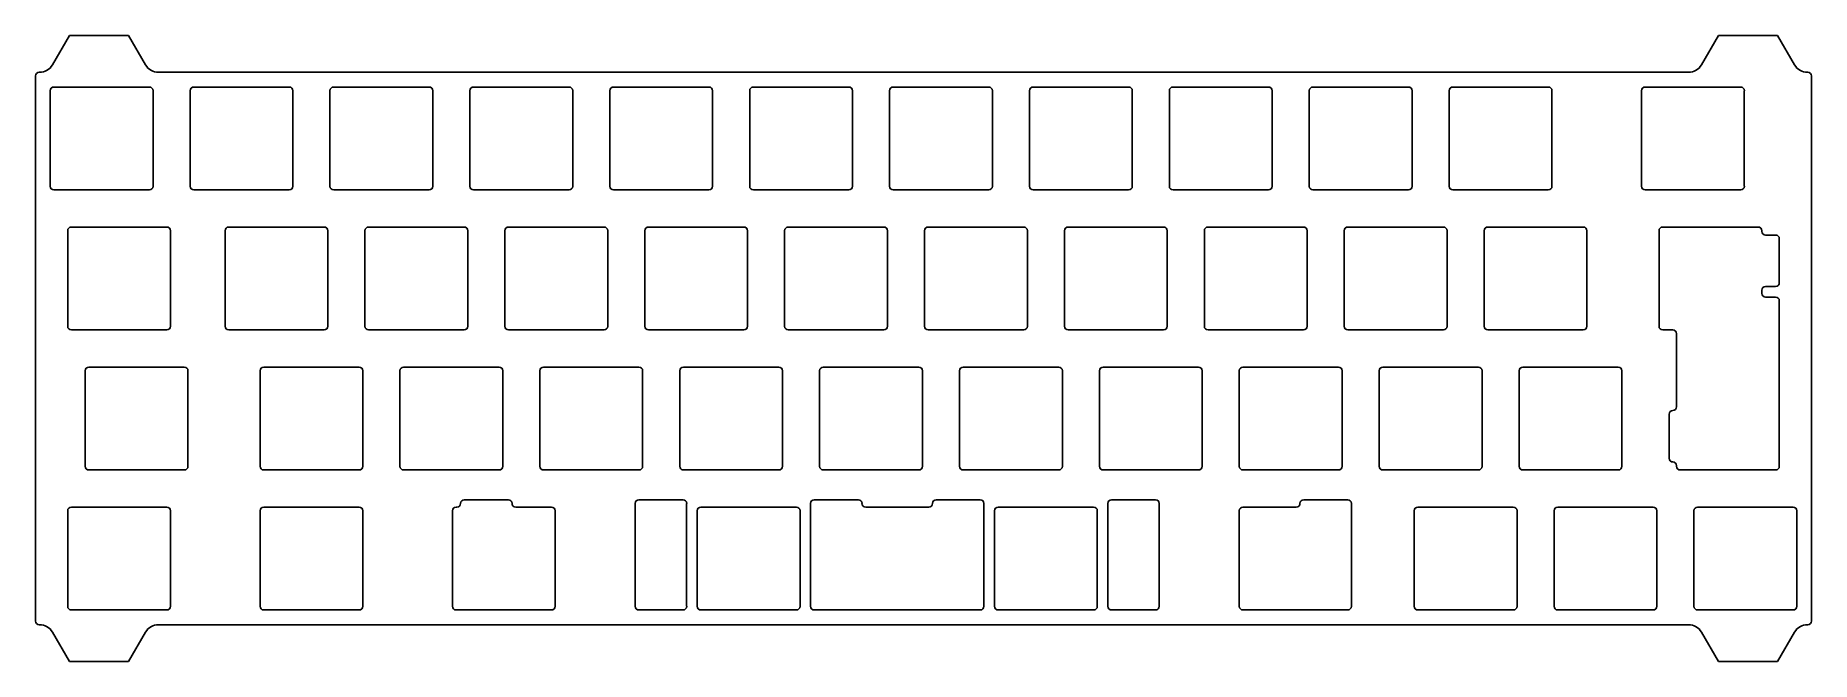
# Model space of a CAD drawing. Extents: x 0.02 to 9.54, y -3.18 to 0.18.
import ezdxf

# ---------------------------------------------------------------- set-up
doc = ezdxf.new("R2010")
doc.units = 0
doc.layers.get('0').update_dxf_attribs({"linetype": 'continuous'})

msp = doc.modelspace()

# ---------------------------------------------------------------- linework, layer by layer
at = {"color": 0}
for p, q in [((0.2021, 0.1762), (0.1112, 0.0187)), ((0.5199, 0.1762), (0.2021, 0.1762)), ((0.6108, 0.0187), (0.5199, 0.1762)), ((9.0426, 0.1762), (8.9517, 0.0187)), ((9.3604, 0.1762), (9.0426, 0.1762)), ((9.4513, 0.0187), (9.3604, 0.1762)), ((0.0207, -0.0404), (0.0207, -2.9596)), ((0.043, -0.0207), (0.0404, -0.0207)), ((8.8835, -0.0207), (0.679, -0.0207)), ((9.5221, -0.0207), (9.5195, -0.0207)), ((9.5418, -2.9596), (9.5418, -0.0404)), ((0.0994, -0.6309), (0.0994, -0.1191)), ((0.1191, -0.0994), (0.6309, -0.0994)), ((0.6506, -0.1191), (0.6506, -0.6309)), ((0.8494, -0.6309), (0.8494, -0.1191)), ((0.8691, -0.0994), (1.3809, -0.0994)), ((1.4006, -0.1191), (1.4006, -0.6309)), ((1.5994, -0.6309), (1.5994, -0.1191)), ((1.6191, -0.0994), (2.1309, -0.0994)), ((2.1506, -0.1191), (2.1506, -0.6309)), ((2.3494, -0.6309), (2.3494, -0.1191)), ((2.3691, -0.0994), (2.8809, -0.0994)), ((2.9006, -0.1191), (2.9006, -0.6309)), ((3.0994, -0.6309), (3.0994, -0.1191)), ((3.1191, -0.0994), (3.6309, -0.0994)), ((3.6506, -0.1191), (3.6506, -0.6309)), ((3.8494, -0.6309), (3.8494, -0.1191)), ((3.8691, -0.0994), (4.3809, -0.0994)), ((4.4006, -0.1191), (4.4006, -0.6309)), ((4.5994, -0.6309), (4.5994, -0.1191)), ((4.6191, -0.0994), (5.1309, -0.0994)), ((5.1506, -0.1191), (5.1506, -0.6309)), ((5.3494, -0.6309), (5.3494, -0.1191)), ((5.3691, -0.0994), (5.8809, -0.0994)), ((5.9006, -0.1191), (5.9006, -0.6309)), ((6.0994, -0.6309), (6.0994, -0.1191)), ((6.1191, -0.0994), (6.6309, -0.0994)), ((6.6506, -0.1191), (6.6506, -0.6309)), ((6.8494, -0.6309), (6.8494, -0.1191)), ((6.8691, -0.0994), (7.3809, -0.0994)), ((7.4006, -0.1191), (7.4006, -0.6309)), ((7.5994, -0.6309), (7.5994, -0.1191)), ((7.6191, -0.0994), (8.1309, -0.0994)), ((8.1506, -0.1191), (8.1506, -0.6309)), ((8.6307, -0.6309), (8.6307, -0.1191)), ((8.6503, -0.0994), (9.1622, -0.0994)), ((9.1818, -0.1191), (9.1818, -0.6309)), ((0.6309, -0.6506), (0.1191, -0.6506)), ((1.3809, -0.6506), (0.8691, -0.6506)), ((2.1309, -0.6506), (1.6191, -0.6506)), ((2.8809, -0.6506), (2.3691, -0.6506)), ((3.6309, -0.6506), (3.1191, -0.6506)), ((4.3809, -0.6506), (3.8691, -0.6506)), ((5.1309, -0.6506), (4.6191, -0.6506)), ((5.8809, -0.6506), (5.3691, -0.6506)), ((6.6309, -0.6506), (6.1191, -0.6506)), ((7.3809, -0.6506), (6.8691, -0.6506)), ((8.1309, -0.6506), (7.6191, -0.6506)), ((9.1622, -0.6506), (8.6503, -0.6506)), ((0.2128, -0.8494), (0.7247, -0.8494)), ((1.5684, -0.8494), (1.0566, -0.8494)), ((2.3184, -0.8494), (1.8066, -0.8494)), ((3.0684, -0.8494), (2.5566, -0.8494)), ((3.8184, -0.8494), (3.3066, -0.8494)), ((4.5684, -0.8494), (4.0566, -0.8494)), ((5.3184, -0.8494), (4.8066, -0.8494)), ((6.0684, -0.8494), (5.5566, -0.8494)), ((6.8184, -0.8494), (6.3066, -0.8494)), ((7.5684, -0.8494), (7.0566, -0.8494)), ((8.3184, -0.8494), (7.8066, -0.8494)), ((8.7441, -0.8494), (9.2559, -0.8494)), ((0.1932, -1.3809), (0.1932, -0.8691)), ((0.7443, -0.8691), (0.7443, -1.3809)), ((1.0369, -0.8691), (1.0369, -1.3809)), ((1.5881, -1.3809), (1.5881, -0.8691)), ((1.7869, -0.8691), (1.7869, -1.3809)), ((2.3381, -1.3809), (2.3381, -0.8691)), ((2.5369, -0.8691), (2.5369, -1.3809)), ((3.0881, -1.3809), (3.0881, -0.8691)), ((3.2869, -0.8691), (3.2869, -1.3809)), ((3.8381, -1.3809), (3.8381, -0.8691)), ((4.0369, -0.8691), (4.0369, -1.3809)), ((4.5881, -1.3809), (4.5881, -0.8691)), ((4.7869, -0.8691), (4.7869, -1.3809)), ((5.3381, -1.3809), (5.3381, -0.8691)), ((5.5369, -0.8691), (5.5369, -1.3809)), ((6.0881, -1.3809), (6.0881, -0.8691)), ((6.2869, -0.8691), (6.2869, -1.3809)), ((6.8381, -1.3809), (6.8381, -0.8691)), ((7.0369, -0.8691), (7.0369, -1.3809)), ((7.5881, -1.3809), (7.5881, -0.8691)), ((7.7869, -0.8691), (7.7869, -1.3809)), ((8.3381, -1.3809), (8.3381, -0.8691)), ((8.7244, -1.3809), (8.7244, -0.8691)), ((9.2756, -0.8691), (9.2756, -0.8725)), ((9.3497, -0.8922), (9.2953, -0.8922)), ((9.3693, -1.1481), (9.3693, -0.9119)), ((9.2756, -1.1875), (9.2756, -1.2047)), ((9.2953, -1.1678), (9.3497, -1.1678)), ((9.3497, -1.2244), (9.2953, -1.2244)), ((9.3693, -2.1309), (9.3693, -1.2441)), ((0.7247, -1.4006), (0.2128, -1.4006)), ((1.0566, -1.4006), (1.5684, -1.4006)), ((1.8066, -1.4006), (2.3184, -1.4006)), ((2.5566, -1.4006), (3.0684, -1.4006)), ((3.3066, -1.4006), (3.8184, -1.4006)), ((4.0566, -1.4006), (4.5684, -1.4006)), ((4.8066, -1.4006), (5.3184, -1.4006)), ((5.5566, -1.4006), (6.0684, -1.4006)), ((6.3066, -1.4006), (6.8184, -1.4006)), ((7.0566, -1.4006), (7.5684, -1.4006)), ((7.8066, -1.4006), (8.3184, -1.4006)), ((8.7985, -1.4006), (8.7441, -1.4006)), ((8.8182, -1.4203), (8.8182, -1.8125)), ((0.8184, -1.5994), (0.3066, -1.5994)), ((1.7559, -1.5994), (1.2441, -1.5994)), ((2.5059, -1.5994), (1.9941, -1.5994)), ((3.2559, -1.5994), (2.7441, -1.5994)), ((4.0059, -1.5994), (3.4941, -1.5994)), ((4.7559, -1.5994), (4.2441, -1.5994)), ((5.5059, -1.5994), (4.9941, -1.5994)), ((6.2559, -1.5994), (5.7441, -1.5994)), ((7.0059, -1.5994), (6.4941, -1.5994)), ((7.7559, -1.5994), (7.2441, -1.5994)), ((7.9941, -1.5994), (8.5059, -1.5994)), ((0.2869, -1.6191), (0.2869, -2.1309)), ((0.8381, -2.1309), (0.8381, -1.6191)), ((1.2244, -1.6191), (1.2244, -2.1309)), ((1.7756, -2.1309), (1.7756, -1.6191)), ((1.9744, -1.6191), (1.9744, -2.1309)), ((2.5256, -2.1309), (2.5256, -1.6191)), ((2.7244, -1.6191), (2.7244, -2.1309)), ((3.2756, -2.1309), (3.2756, -1.6191)), ((3.4744, -1.6191), (3.4744, -2.1309)), ((4.0256, -2.1309), (4.0256, -1.6191)), ((4.2244, -1.6191), (4.2244, -2.1309)), ((4.7756, -2.1309), (4.7756, -1.6191)), ((4.9744, -1.6191), (4.9744, -2.1309)), ((5.5256, -2.1309), (5.5256, -1.6191)), ((5.7244, -1.6191), (5.7244, -2.1309)), ((6.2756, -2.1309), (6.2756, -1.6191)), ((6.4744, -1.6191), (6.4744, -2.1309)), ((7.0256, -2.1309), (7.0256, -1.6191)), ((7.2244, -1.6191), (7.2244, -2.1309)), ((7.7756, -2.1309), (7.7756, -1.6191)), ((7.9744, -1.6191), (7.9744, -2.1309)), ((8.5256, -2.1309), (8.5256, -1.6191)), ((8.7788, -1.8519), (8.7788, -2.0881)), ((0.3066, -2.1506), (0.8184, -2.1506)), ((1.2441, -2.1506), (1.7559, -2.1506)), ((1.9941, -2.1506), (2.5059, -2.1506)), ((2.7441, -2.1506), (3.2559, -2.1506)), ((3.4941, -2.1506), (4.0059, -2.1506)), ((4.2441, -2.1506), (4.7559, -2.1506)), ((4.9941, -2.1506), (5.5059, -2.1506)), ((5.7441, -2.1506), (6.2559, -2.1506)), ((6.4941, -2.1506), (7.0059, -2.1506)), ((7.2441, -2.1506), (7.7559, -2.1506)), ((8.5059, -2.1506), (7.9941, -2.1506)), ((8.8182, -2.1275), (8.8182, -2.1309)), ((9.3497, -2.1506), (8.8378, -2.1506)), ((0.1932, -2.3691), (0.1932, -2.8809)), ((0.7247, -2.3494), (0.2128, -2.3494)), ((0.7443, -2.8809), (0.7443, -2.3691)), ((1.2244, -2.3691), (1.2244, -2.8809)), ((1.7559, -2.3494), (1.2441, -2.3494)), ((1.7756, -2.8809), (1.7756, -2.3691)), ((2.2557, -2.3691), (2.2557, -2.8809)), ((2.28, -2.3494), (2.2753, -2.3494)), ((2.5556, -2.31), (2.3194, -2.31)), ((2.7872, -2.3494), (2.595, -2.3494)), ((2.8068, -2.8809), (2.8068, -2.3691)), ((3.236, -2.3297), (3.236, -2.8809)), ((3.4919, -2.31), (3.2556, -2.31)), ((3.5115, -2.8809), (3.5115, -2.3297)), ((3.5682, -2.3691), (3.5682, -2.8809)), ((4.0997, -2.3494), (3.5878, -2.3494)), ((4.1193, -2.8809), (4.1193, -2.3691)), ((4.176, -2.3297), (4.176, -2.8809)), ((4.4319, -2.31), (4.1956, -2.31)), ((4.81, -2.3494), (4.4712, -2.3494)), ((5.0856, -2.31), (4.8494, -2.31)), ((5.1053, -2.8809), (5.1053, -2.3297)), ((5.1619, -2.3691), (5.1619, -2.8809)), ((5.6934, -2.3494), (5.1816, -2.3494)), ((5.7131, -2.8809), (5.7131, -2.3691)), ((5.7697, -2.3297), (5.7697, -2.8809)), ((6.0256, -2.31), (5.7894, -2.31)), ((6.0453, -2.8809), (6.0453, -2.3297)), ((6.4744, -2.3691), (6.4744, -2.8809)), ((6.78, -2.3494), (6.4941, -2.3494)), ((7.0556, -2.31), (6.8194, -2.31)), ((7.0753, -2.8809), (7.0753, -2.3297)), ((7.4119, -2.3691), (7.4119, -2.8809)), ((7.9434, -2.3494), (7.4316, -2.3494)), ((7.9631, -2.8809), (7.9631, -2.3691)), ((8.1619, -2.3691), (8.1619, -2.8809)), ((8.6934, -2.3494), (8.1816, -2.3494)), ((8.7131, -2.8809), (8.7131, -2.3691)), ((8.9119, -2.3691), (8.9119, -2.8809)), ((9.4434, -2.3494), (8.9316, -2.3494)), ((9.4631, -2.8809), (9.4631, -2.3691)), ((0.2128, -2.9006), (0.7247, -2.9006)), ((1.2441, -2.9006), (1.7559, -2.9006)), ((2.2753, -2.9006), (2.7872, -2.9006)), ((3.2556, -2.9006), (3.4919, -2.9006)), ((3.5878, -2.9006), (4.0997, -2.9006)), ((4.1956, -2.9006), (5.0856, -2.9006)), ((5.1816, -2.9006), (5.6934, -2.9006)), ((5.7894, -2.9006), (6.0256, -2.9006)), ((6.4941, -2.9006), (7.0556, -2.9006)), ((7.4316, -2.9006), (7.9434, -2.9006)), ((8.1816, -2.9006), (8.6934, -2.9006)), ((8.9316, -2.9006), (9.4434, -2.9006)), ((0.0404, -2.9793), (0.043, -2.9793)), ((0.1112, -3.0187), (0.2021, -3.1762)), ((0.5199, -3.1762), (0.6108, -3.0187)), ((0.679, -2.9793), (8.8835, -2.9793)), ((8.9517, -3.0187), (9.0426, -3.1762)), ((9.3604, -3.1762), (9.4513, -3.0187)), ((9.5195, -2.9793), (9.5221, -2.9793)), ((0.2021, -3.1762), (0.5199, -3.1762)), ((9.0426, -3.1762), (9.3604, -3.1762))]:
    msp.add_line(p, q, dxfattribs=at)
for centre, radius, start, end in [((0.043, 0.0581), 0.0787, -90, -30), ((0.679, 0.0581), 0.0787, -150, -90), ((8.8835, 0.0581), 0.0787, -90, -30), ((9.5195, 0.0581), 0.0787, -150, -90), ((0.0404, -0.0404), 0.0197, 90, -180), ((9.5221, -0.0404), 0.0197, 0, 90), ((0.1191, -0.1191), 0.0197, 90, -180), ((0.6309, -0.1191), 0.0197, 0, 90), ((0.8691, -0.1191), 0.0197, 90, -180), ((1.3809, -0.1191), 0.0197, 0, 90), ((1.6191, -0.1191), 0.0197, 90, -180), ((2.1309, -0.1191), 0.0197, 0, 90), ((2.3691, -0.1191), 0.0197, 90, -180), ((2.8809, -0.1191), 0.0197, 0, 90), ((3.1191, -0.1191), 0.0197, 90, -180), ((3.6309, -0.1191), 0.0197, 0, 90), ((3.8691, -0.1191), 0.0197, 90, -180), ((4.3809, -0.1191), 0.0197, 0, 90), ((4.6191, -0.1191), 0.0197, 90, -180), ((5.1309, -0.1191), 0.0197, 0, 90), ((5.3691, -0.1191), 0.0197, 90, -180), ((5.8809, -0.1191), 0.0197, 0, 90), ((6.1191, -0.1191), 0.0197, 90, -180), ((6.6309, -0.1191), 0.0197, 0, 90), ((6.8691, -0.1191), 0.0197, 90, -180), ((7.3809, -0.1191), 0.0197, 0, 90), ((7.6191, -0.1191), 0.0197, 90, -180), ((8.1309, -0.1191), 0.0197, 0, 90), ((8.6503, -0.1191), 0.0197, 90, -180), ((9.1622, -0.1191), 0.0197, 0, 90), ((0.1191, -0.6309), 0.0197, -180, -90), ((0.6309, -0.6309), 0.0197, -90, 0), ((0.8691, -0.6309), 0.0197, -180, -90), ((1.3809, -0.6309), 0.0197, -90, 0), ((1.6191, -0.6309), 0.0197, -180, -90), ((2.1309, -0.6309), 0.0197, -90, 0), ((2.3691, -0.6309), 0.0197, -180, -90), ((2.8809, -0.6309), 0.0197, -90, 0), ((3.1191, -0.6309), 0.0197, -180, -90), ((3.6309, -0.6309), 0.0197, -90, 0), ((3.8691, -0.6309), 0.0197, -180, -90), ((4.3809, -0.6309), 0.0197, -90, 0), ((4.6191, -0.6309), 0.0197, -180, -90), ((5.1309, -0.6309), 0.0197, -90, 0), ((5.3691, -0.6309), 0.0197, -180, -90), ((5.8809, -0.6309), 0.0197, -90, 0), ((6.1191, -0.6309), 0.0197, -180, -90), ((6.6309, -0.6309), 0.0197, -90, 0), ((6.8691, -0.6309), 0.0197, -180, -90), ((7.3809, -0.6309), 0.0197, -90, 0), ((7.6191, -0.6309), 0.0197, -180, -90), ((8.1309, -0.6309), 0.0197, -90, 0), ((8.6503, -0.6309), 0.0197, -180, -90), ((9.1622, -0.6309), 0.0197, -90, 0), ((0.2128, -0.8691), 0.0197, 90, -180), ((0.7247, -0.8691), 0.0197, 0, 90), ((1.0566, -0.8691), 0.0197, 90, -180), ((1.5684, -0.8691), 0.0197, 0, 90), ((1.8066, -0.8691), 0.0197, 90, -180), ((2.3184, -0.8691), 0.0197, 0, 90), ((2.5566, -0.8691), 0.0197, 90, -180), ((3.0684, -0.8691), 0.0197, 0, 90), ((3.3066, -0.8691), 0.0197, 90, -180), ((3.8184, -0.8691), 0.0197, 0, 90), ((4.0566, -0.8691), 0.0197, 90, -180), ((4.5684, -0.8691), 0.0197, 0, 90), ((4.8066, -0.8691), 0.0197, 90, -180), ((5.3184, -0.8691), 0.0197, 0, 90), ((5.5566, -0.8691), 0.0197, 90, -180), ((6.0684, -0.8691), 0.0197, 0, 90), ((6.3066, -0.8691), 0.0197, 90, -180), ((6.8184, -0.8691), 0.0197, 0, 90), ((7.0566, -0.8691), 0.0197, 90, -180), ((7.5684, -0.8691), 0.0197, 0, 90), ((7.8066, -0.8691), 0.0197, 90, -180), ((8.3184, -0.8691), 0.0197, 0, 90), ((8.7441, -0.8691), 0.0197, 90, -180), ((9.2559, -0.8691), 0.0197, 0, 90), ((9.2953, -0.8725), 0.0197, -180, -90), ((9.3497, -0.9119), 0.0197, 0, 90), ((9.2953, -1.1875), 0.0197, 90, -180), ((9.2953, -1.2047), 0.0197, -180, -90), ((9.3497, -1.1481), 0.0197, -90, 0), ((9.3497, -1.2441), 0.0197, 0, 90), ((0.2128, -1.3809), 0.0197, -180, -90), ((0.7247, -1.3809), 0.0197, -90, 0), ((1.0566, -1.3809), 0.0197, 180, -90), ((1.5684, -1.3809), 0.0197, -90, 0), ((1.8066, -1.3809), 0.0197, -180, -90), ((2.3184, -1.3809), 0.0197, -90, 0), ((2.5566, -1.3809), 0.0197, -180, -90), ((3.0684, -1.3809), 0.0197, -90, 0), ((3.3066, -1.3809), 0.0197, -180, -90), ((3.8184, -1.3809), 0.0197, -90, 0), ((4.0566, -1.3809), 0.0197, 180, -90), ((4.5684, -1.3809), 0.0197, -90, 0), ((4.8066, -1.3809), 0.0197, -180, -90), ((5.3184, -1.3809), 0.0197, -90, 0), ((5.5566, -1.3809), 0.0197, -180, -90), ((6.0684, -1.3809), 0.0197, -90, 0), ((6.3066, -1.3809), 0.0197, -180, -90), ((6.8184, -1.3809), 0.0197, -90, 0), ((7.0566, -1.3809), 0.0197, 180, -90), ((7.5684, -1.3809), 0.0197, -90, 0), ((7.8066, -1.3809), 0.0197, 180, -90), ((8.3184, -1.3809), 0.0197, -90, 0), ((8.7441, -1.3809), 0.0197, -180, -90), ((8.7985, -1.4203), 0.0197, 0, 90), ((0.3066, -1.6191), 0.0197, 90, -180), ((0.8184, -1.6191), 0.0197, 0, 90), ((1.2441, -1.6191), 0.0197, 90, -180), ((1.7559, -1.6191), 0.0197, 0, 90), ((1.9941, -1.6191), 0.0197, 90, -180), ((2.5059, -1.6191), 0.0197, 0, 90), ((2.7441, -1.6191), 0.0197, 90, -180), ((3.2559, -1.6191), 0.0197, 0, 90), ((3.4941, -1.6191), 0.0197, 90, -180), ((4.0059, -1.6191), 0.0197, 0, 90), ((4.2441, -1.6191), 0.0197, 90, -180), ((4.7559, -1.6191), 0.0197, 0, 90), ((4.9941, -1.6191), 0.0197, 90, -180), ((5.5059, -1.6191), 0.0197, 0, 90), ((5.7441, -1.6191), 0.0197, 90, -180), ((6.2559, -1.6191), 0.0197, 0, 90), ((6.4941, -1.6191), 0.0197, 90, -180), ((7.0059, -1.6191), 0.0197, 0, 90), ((7.2441, -1.6191), 0.0197, 90, -180), ((7.7559, -1.6191), 0.0197, 0, 90), ((7.9941, -1.6191), 0.0197, 90, -180), ((8.5059, -1.6191), 0.0197, 0, 90), ((8.7985, -1.8519), 0.0197, 90, -180), ((8.7985, -1.8125), 0.0197, -90, 0), ((8.7985, -2.0881), 0.0197, 180, -90), ((0.3066, -2.1309), 0.0197, -180, -90), ((0.8184, -2.1309), 0.0197, -90, 0), ((1.2441, -2.1309), 0.0197, -180, -90), ((1.7559, -2.1309), 0.0197, -90, 0), ((1.9941, -2.1309), 0.0197, -180, -90), ((2.5059, -2.1309), 0.0197, -90, 0), ((2.7441, -2.1309), 0.0197, -180, -90), ((3.2559, -2.1309), 0.0197, -90, 0), ((3.4941, -2.1309), 0.0197, -180, -90), ((4.0059, -2.1309), 0.0197, -90, 0), ((4.2441, -2.1309), 0.0197, -180, -90), ((4.7559, -2.1309), 0.0197, -90, 0), ((4.9941, -2.1309), 0.0197, -180, -90), ((5.5059, -2.1309), 0.0197, -90, 0), ((5.7441, -2.1309), 0.0197, -180, -90), ((6.2559, -2.1309), 0.0197, -90, 0), ((6.4941, -2.1309), 0.0197, 180, -90), ((7.0059, -2.1309), 0.0197, -90, 0), ((7.2441, -2.1309), 0.0197, -180, -90), ((7.7559, -2.1309), 0.0197, -90, 0), ((7.9941, -2.1309), 0.0197, -180, -90), ((8.5059, -2.1309), 0.0197, -90, 0), ((8.7985, -2.1275), 0.0197, 0, 90), ((8.8378, -2.1309), 0.0197, -180, -90), ((9.3497, -2.1309), 0.0197, -90, 0), ((0.2128, -2.3691), 0.0197, 90, -180), ((0.7247, -2.3691), 0.0197, 0, 90), ((1.2441, -2.3691), 0.0197, 90, -180), ((1.7559, -2.3691), 0.0197, 0, 90), ((2.2753, -2.3691), 0.0197, 90, -180), ((2.28, -2.3297), 0.0197, -90, -0.00002), ((2.3194, -2.3297), 0.0197, 90, -180), ((2.5556, -2.3297), 0.0197, 0, 90), ((2.595, -2.3297), 0.0197, -180, -90), ((2.7872, -2.3691), 0.0197, 0, 90), ((3.2556, -2.3297), 0.0197, 90, -180), ((3.4919, -2.3297), 0.0197, 0, 90), ((3.5878, -2.3691), 0.0197, 90, -180), ((4.0997, -2.3691), 0.0197, 0, 90), ((4.1956, -2.3297), 0.0197, 90, -180), ((4.4319, -2.3297), 0.0197, 0, 90), ((4.4712, -2.3297), 0.0197, -180, -90), ((4.81, -2.3297), 0.0197, -90, 0), ((4.8494, -2.3297), 0.0197, 90, -180), ((5.0856, -2.3297), 0.0197, 0, 90), ((5.1816, -2.3691), 0.0197, 90, -180), ((5.6934, -2.3691), 0.0197, 0, 90), ((5.7894, -2.3297), 0.0197, 90, -180), ((6.0256, -2.3297), 0.0197, 0, 90), ((6.4941, -2.3691), 0.0197, 90, -180), ((6.78, -2.3297), 0.0197, -90, 0), ((6.8194, -2.3297), 0.0197, 90, -180), ((7.0556, -2.3297), 0.0197, 0, 90), ((7.4316, -2.3691), 0.0197, 90, -180), ((7.9434, -2.3691), 0.0197, 0, 90), ((8.1816, -2.3691), 0.0197, 90, -180), ((8.6934, -2.3691), 0.0197, 0, 90), ((8.9316, -2.3691), 0.0197, 90, -180), ((9.4434, -2.3691), 0.0197, 0, 90), ((0.2128, -2.8809), 0.0197, -180, -90), ((0.7247, -2.8809), 0.0197, -90, 0), ((1.2441, -2.8809), 0.0197, -180, -90), ((1.7559, -2.8809), 0.0197, -90, 0), ((2.2753, -2.8809), 0.0197, 180, -90), ((2.7872, -2.8809), 0.0197, -90, 0), ((3.2556, -2.8809), 0.0197, -180, -90), ((3.4919, -2.8809), 0.0197, -90, 0), ((3.5878, -2.8809), 0.0197, -180, -90), ((4.0997, -2.8809), 0.0197, -90, 0), ((4.1956, -2.8809), 0.0197, 180, -90), ((5.0856, -2.8809), 0.0197, -90, 0), ((5.1816, -2.8809), 0.0197, -180, -90), ((5.6934, -2.8809), 0.0197, -90, 0), ((5.7894, -2.8809), 0.0197, -180, -90), ((6.0256, -2.8809), 0.0197, -90, 0), ((6.4941, -2.8809), 0.0197, 180, -90), ((7.0556, -2.8809), 0.0197, -90, 0), ((7.4316, -2.8809), 0.0197, -180, -90), ((7.9434, -2.8809), 0.0197, -90, 0), ((8.1816, -2.8809), 0.0197, -180, -90), ((8.6934, -2.8809), 0.0197, -90, 0), ((8.9316, -2.8809), 0.0197, -180, -90), ((9.4434, -2.8809), 0.0197, -90, 0), ((0.0404, -2.9596), 0.0197, -180, -90), ((0.043, -3.0581), 0.0787, 30, 90), ((0.679, -3.0581), 0.0787, 90, 150), ((8.8835, -3.0581), 0.0787, 30, 90), ((9.5195, -3.0581), 0.0787, 90, 150), ((9.5221, -2.9596), 0.0197, -90, 0)]:
    msp.add_arc(centre, radius, start, end, dxfattribs=at)

doc.saveas('drawing.dxf')
